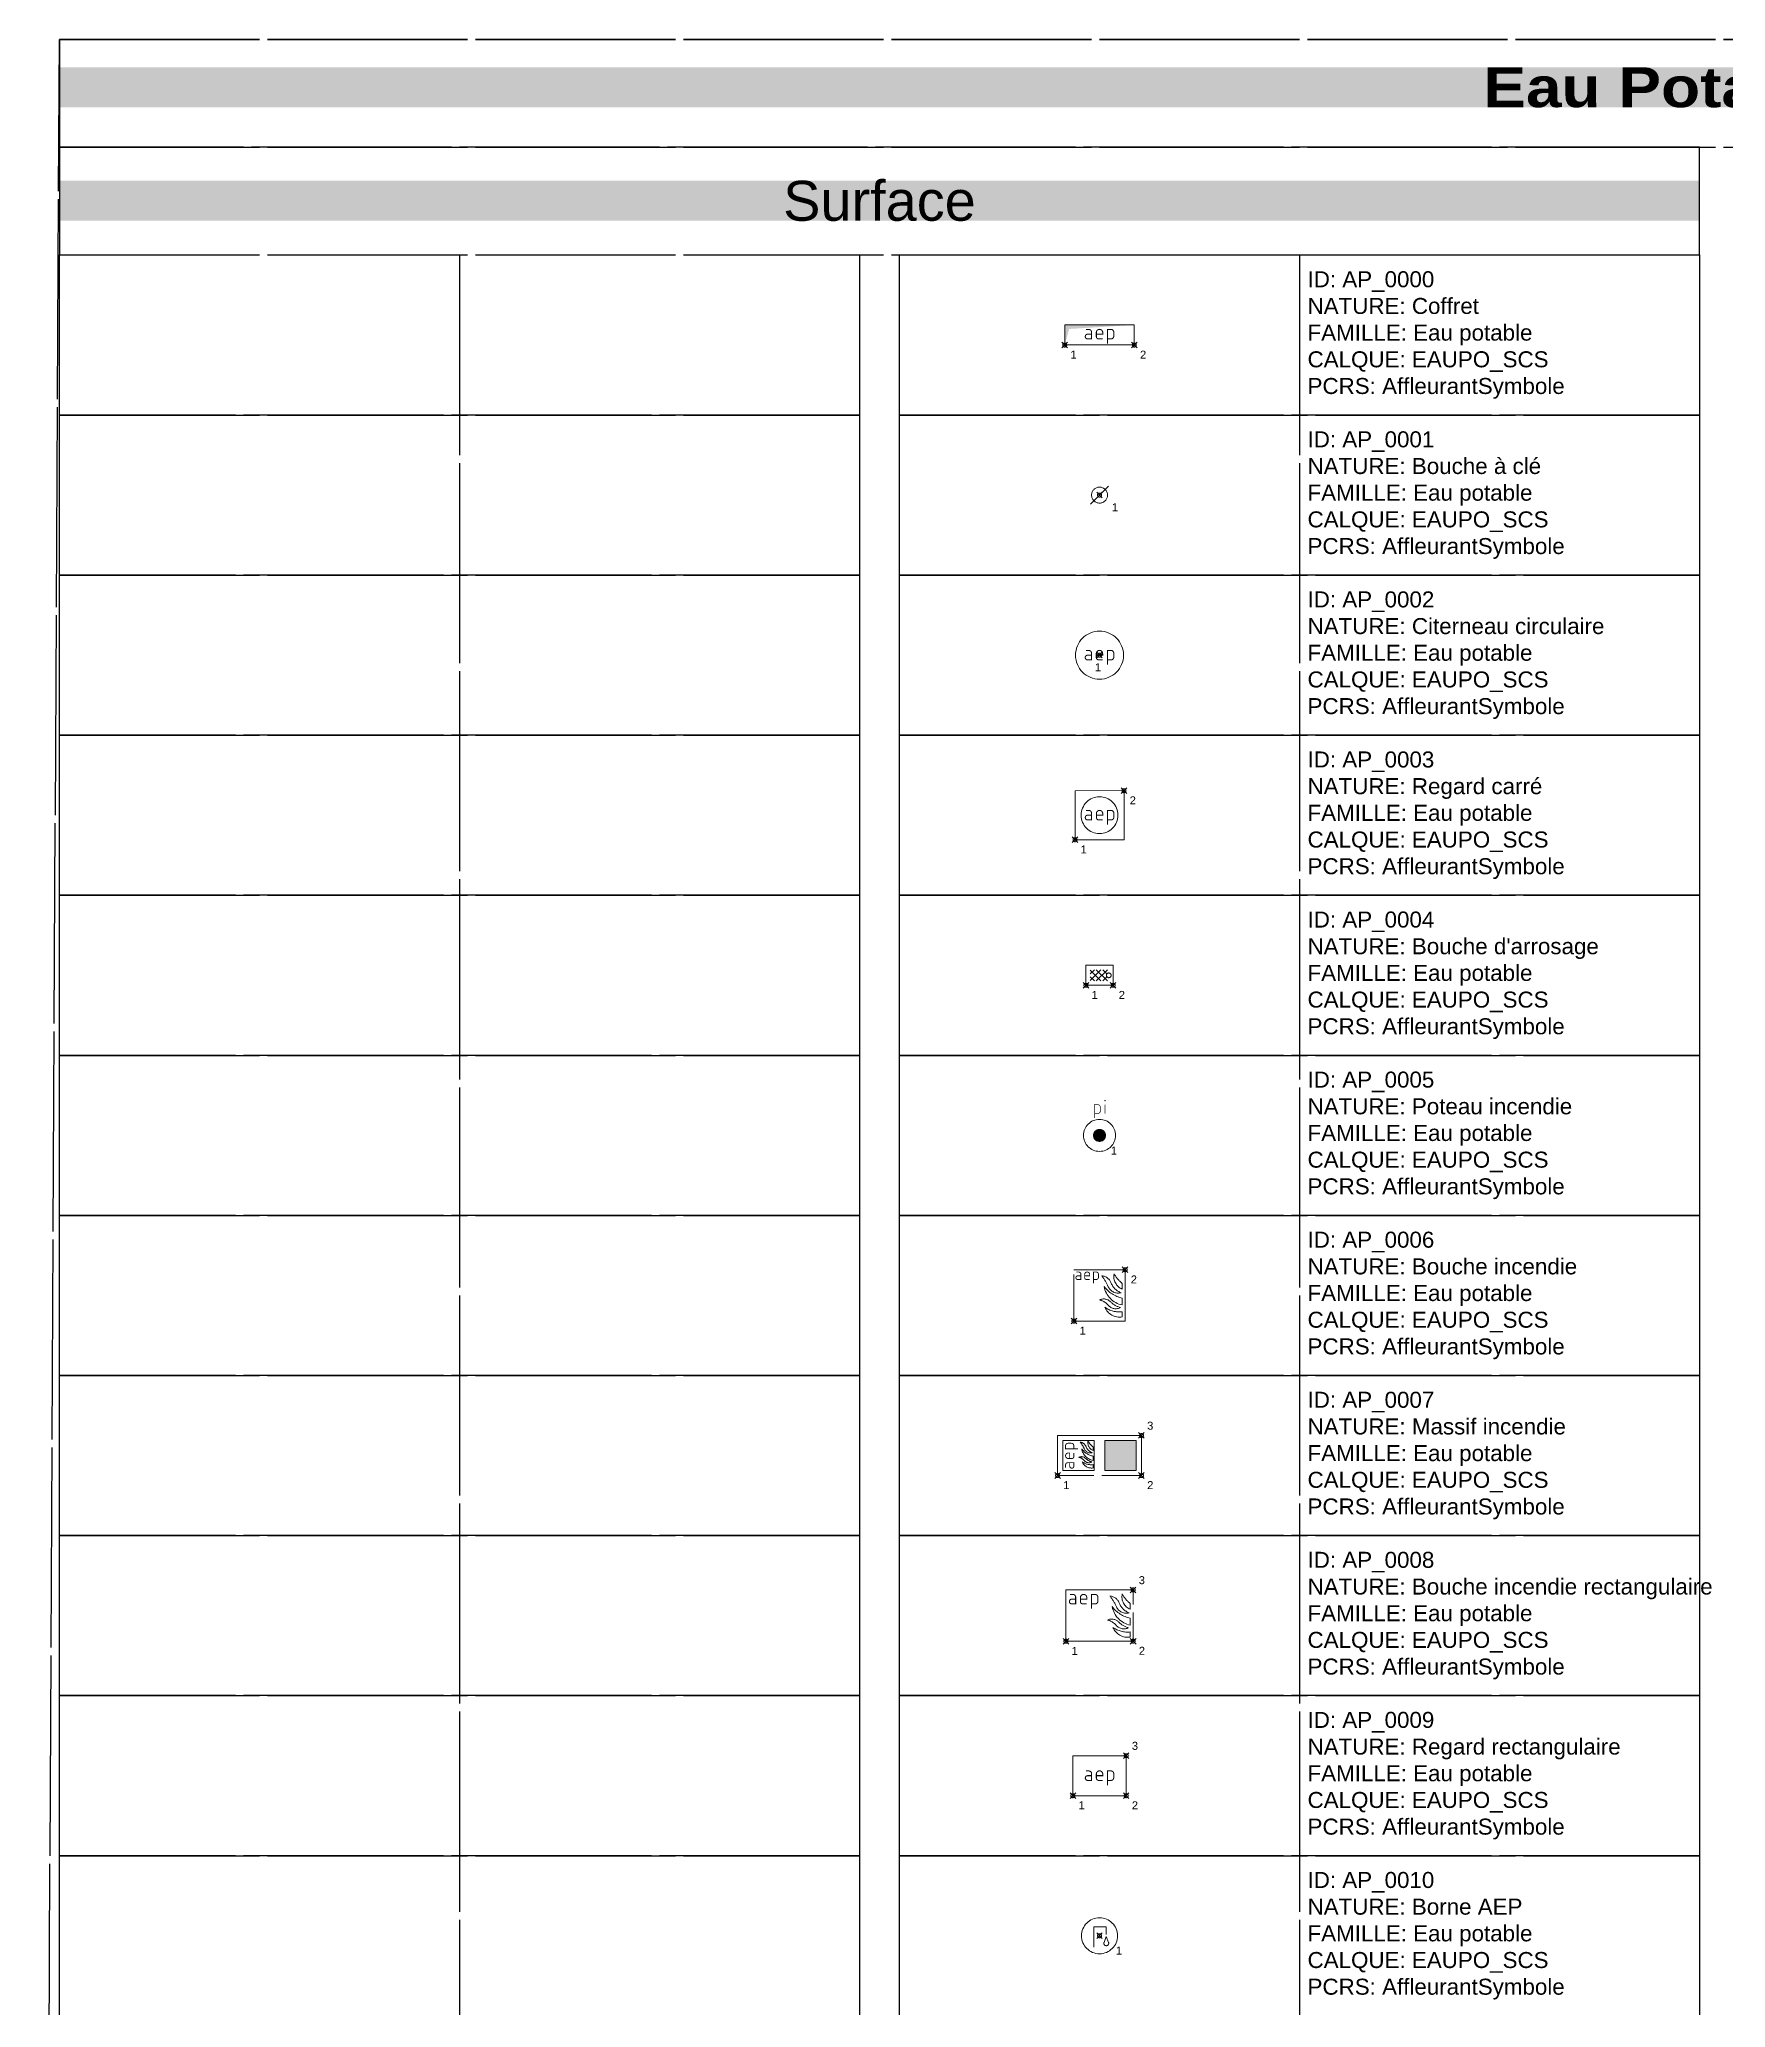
# Model space of a CAD drawing. Header units: metres. Extents: x 3067 to 3319, y 1703 to 1914.
# Drawn here: x 3066.8 to 3087.87, y 1889.35 to 1913.95 of the extents above; entities that cross this region are included whole.
import ezdxf

# ---------------------------------------------------------------- set-up
doc = ezdxf.new("R2010")
doc.units = ezdxf.units.M
doc.linetypes.add('Socle_Continu', pattern=[2.5, 2.5, 0])
doc.layers.get('0').update_dxf_attribs({"lineweight": 30})
for name, color, linetype, lineweight in [('1', 7, 'Socle_Continu', 30), ('3_sens et nbr de points', 7, 'Socle_Continu', 5), ('EAUPO_SCS', 140, 'Socle_Continu', 13)]:
    doc.layers.add(name, color=color, linetype=linetype, lineweight=lineweight)
doc.styles.get("Standard").update_dxf_attribs({"font": 'arial.ttf'})

# ---------------------------------------------------------------- blocks, each defined once
blk = doc.blocks.new('AP_0006')
at = {"layer": 'EAUPO_SCS', "linetype": 'Socle_Continu', "flags": 128}
blk.add_lwpolyline([(0, 0.64), (0.64, 0.64), (0.64, 0), (0, 0)], close=True, dxfattribs=at)
at = {"layer": 'EAUPO_SCS', "linetype": 'Socle_Continu', "const_width": 0.0105, "flags": 128}
for points in [[(0.059, 0.613, -0.408207), (0.087, 0.586), (0.087, 0.519), (0.048, 0.519, -1.002527), (0.048, 0.566)], [(0.197, 0.519), (0.158, 0.519, -0.408864), (0.134, 0.543), (0.134, 0.582, -0.99952), (0.197, 0.582), (0.197, 0.566), (0.134, 0.566)], [(0.244, 0.472), (0.244, 0.613), (0.279, 0.613, -0.410969), (0.307, 0.586), (0.307, 0.547, -0.406349), (0.279, 0.519), (0.244, 0.519)]]:
    blk.add_lwpolyline(points, format="xyb", dxfattribs=at)
for points in [[(0.032, 0.613), (0.059, 0.613)], [(0.087, 0.566), (0.048, 0.566)]]:
    blk.add_lwpolyline(points, dxfattribs=at)
at = {"layer": 'EAUPO_SCS', "linetype": 'Socle_Continu', "flags": 128}
for points in [[(0.589, 0.354, -0.196315), (0.467, 0.471, 0.302771), (0.348, 0.565, -0.066776), (0.43, 0.429, 0.359193), (0.589, 0.354)], [(0.604, 0.471, -0.103995), (0.503, 0.59, 0.364572), (0.604, 0.399), (0.604, 0.471)], [(0.584, 0.168, -0.127976), (0.457, 0.241, 0.325176), (0.319, 0.264, -0.168604), (0.428, 0.198, 0.340764), (0.584, 0.168)], [(0.604, 0.288, -0.182354), (0.377, 0.432, 0.304591), (0.604, 0.201), (0.604, 0.288)], [(0.604, 0.116, -0.18252), (0.386, 0.173, 0.341805), (0.604, 0.051), (0.604, 0.116)]]:
    blk.add_lwpolyline(points, format="xyb", close=True, dxfattribs=at)
at = {"layer": 'EAUPO_SCS', "linetype": 'Socle_Continu', "flags": 9}
for tag, p in [('ID', (1.127, 0.872)), ('NATURE', (1.127, 0.55)), ('FAMILLE', (1.127, 0.229)), ('CALQUE', (1.127, -0.092)), ('PCRS', (1.127, -0.413)), ('NUM', (1.127, -0.735))]:
    blk.add_attdef(tag, p, '', height=0.2, dxfattribs=at)
blk = doc.blocks.new('AP_0005')
at = {"layer": 'EAUPO_SCS', "linetype": 'Socle_Continu'}
h = blk.add_hatch(color=256, dxfattribs=at)
h.dxf.hatch_style = 1
h.paths.add_polyline_path([(-0.075, 0, 1), (0.075, 0, 1)])
at = {"layer": 'EAUPO_SCS', "linetype": 'Socle_Continu', "const_width": 0.00829, "flags": 128}
for points in [[(-0.064, 0.218), (-0.064, 0.384), (-0.022, 0.384, -0.410802), (0.01, 0.352), (0.01, 0.304, -0.396178), (-0.022, 0.274), (-0.055, 0.274)], [(0.073, 0.432, 1.017983), (0.066, 0.437, 0.985387), (0.073, 0.432)]]:
    blk.add_lwpolyline(points, format="xyb", dxfattribs=at)
blk.add_lwpolyline([(0.07, 0.273), (0.07, 0.384)], dxfattribs=at)
at = {"layer": 'EAUPO_SCS', "linetype": 'Socle_Continu'}
for radius in [0.2, 0.075]:
    blk.add_circle((0, 0), radius, dxfattribs=at)
at = {"layer": 'EAUPO_SCS', "linetype": 'Socle_Continu', "flags": 9}
for tag, p in [('ID', (0.794, 0.545)), ('NATURE', (0.794, 0.224)), ('FAMILLE', (0.794, -0.098)), ('CALQUE', (0.794, -0.419)), ('PCRS', (0.794, -0.74)), ('NUM', (0.794, -1.061))]:
    blk.add_attdef(tag, p, '', height=0.2, dxfattribs=at)
blk = doc.blocks.new('AP_0000')
at = {"layer": 'EAUPO_SCS', "linetype": 'Socle_Continu'}
blk.add_hatch(color=256, dxfattribs=at).paths.add_polyline_path([(0, 0), (0.056, 0.2), (0.87, 0.25), (0, 0.25)])
at = {"layer": 'EAUPO_SCS', "linetype": 'Socle_Continu', "flags": 128}
blk.add_lwpolyline([(0, 0), (0.87, 0), (0.87, 0.25), (0, 0.25)], close=True, dxfattribs=at)
at = {"layer": 'EAUPO_SCS', "linetype": 'Socle_Continu', "const_width": 0.0132, "flags": 128}
for points in [[(0.301, 0.194, -0.408207), (0.336, 0.159), (0.336, 0.075), (0.287, 0.075, -1.002527), (0.287, 0.135)], [(0.475, 0.075), (0.425, 0.075, -0.408864), (0.395, 0.105), (0.395, 0.155, -0.99952), (0.475, 0.155), (0.475, 0.135), (0.395, 0.135)], [(0.534, 0.016), (0.534, 0.194), (0.578, 0.194, -0.410969), (0.613, 0.159), (0.613, 0.11, -0.406349), (0.578, 0.075), (0.534, 0.075)]]:
    blk.add_lwpolyline(points, format="xyb", dxfattribs=at)
for points in [[(0.267, 0.194), (0.301, 0.194)], [(0.336, 0.135), (0.287, 0.135)]]:
    blk.add_lwpolyline(points, dxfattribs=at)
at = {"layer": 'EAUPO_SCS', "linetype": 'Socle_Continu', "flags": 9}
for tag, p in [('ID', (1.251, 0.778)), ('NATURE', (1.251, 0.457)), ('FAMILLE', (1.251, 0.136)), ('CALQUE', (1.251, -0.185)), ('PCRS', (1.251, -0.507)), ('TYPE', (1.251, -0.828))]:
    blk.add_attdef(tag, p, '', height=0.2, dxfattribs=at)
blk = doc.blocks.new('AP_0001')
at = {"layer": 'EAUPO_SCS', "linetype": 'Socle_Continu'}
blk.add_line((0.112, 0.112), (-0.113, -0.113), dxfattribs=at)
blk.add_circle((0, 0), 0.1, dxfattribs=at)
at = {"layer": 'EAUPO_SCS', "linetype": 'Socle_Continu', "flags": 9}
for tag, p in [('ID', (0.809, 0.507)), ('NATURE', (0.809, 0.186)), ('FAMILLE', (0.809, -0.135)), ('CALQUE', (0.809, -0.456)), ('PCRS', (0.809, -0.778))]:
    blk.add_attdef(tag, p, '', height=0.2, dxfattribs=at)
blk = doc.blocks.new('AP_0002')
at = {"layer": 'EAUPO_SCS', "linetype": 'Socle_Continu', "const_width": 0.0132, "flags": 128}
for points in [[(-0.134, 0.059, -0.408207), (-0.099, 0.025), (-0.099, -0.059), (-0.149, -0.059, -1.002527), (-0.149, 0)], [(0.039, -0.059), (-0.01, -0.059, -0.408864), (-0.04, -0.03), (-0.04, 0.02, -0.99952), (0.039, 0.02), (0.039, 0), (-0.04, 0)], [(0.099, -0.119), (0.099, 0.059), (0.143, 0.059, -0.410969), (0.178, 0.025), (0.178, -0.025, -0.406349), (0.143, -0.059), (0.099, -0.059)]]:
    blk.add_lwpolyline(points, format="xyb", dxfattribs=at)
for points in [[(-0.168, 0.059), (-0.134, 0.059)], [(-0.099, 0), (-0.149, 0)]]:
    blk.add_lwpolyline(points, dxfattribs=at)
at = {"layer": 'EAUPO_SCS', "linetype": 'Socle_Continu'}
blk.add_circle((0, 0), 0.3, dxfattribs=at)
at = {"layer": 'EAUPO_SCS', "linetype": 'Socle_Continu', "flags": 9}
for tag, p in [('ID', (0.717, 0.66)), ('NATURE', (0.717, 0.338)), ('FAMILLE', (0.717, 0.017)), ('CALQUE', (0.717, -0.304)), ('PCRS', (0.717, -0.626)), ('TYPE', (0.717, -0.947))]:
    blk.add_attdef(tag, p, '', height=0.2, dxfattribs=at)
blk = doc.blocks.new('AP_0003')
at = {"layer": 'EAUPO_SCS', "linetype": 'Socle_Continu', "flags": 128}
blk.add_lwpolyline([(0, 0.613), (0.613, 0.614), (0.613, 0), (0, 0)], close=True, dxfattribs=at)
at = {"layer": 'EAUPO_SCS', "linetype": 'Socle_Continu', "const_width": 0.0132, "flags": 128}
for points in [[(0.173, 0.366, -0.408207), (0.207, 0.331), (0.207, 0.247), (0.158, 0.247, -1.002527), (0.158, 0.307)], [(0.346, 0.247), (0.297, 0.247, -0.408864), (0.267, 0.277), (0.267, 0.327, -0.99952), (0.346, 0.327), (0.346, 0.307), (0.267, 0.307)], [(0.405, 0.188), (0.405, 0.366), (0.45, 0.366, -0.410969), (0.485, 0.331), (0.485, 0.282, -0.406349), (0.45, 0.247), (0.405, 0.247)]]:
    blk.add_lwpolyline(points, format="xyb", dxfattribs=at)
for points in [[(0.138, 0.366), (0.173, 0.366)], [(0.207, 0.307), (0.158, 0.307)]]:
    blk.add_lwpolyline(points, dxfattribs=at)
at = {"layer": 'EAUPO_SCS', "linetype": 'Socle_Continu'}
blk.add_circle((0.306, 0.307), 0.23, dxfattribs=at)
at = {"layer": 'EAUPO_SCS', "linetype": 'Socle_Continu', "flags": 9}
for tag, p in [('ID', (1.059, 1.029)), ('NATURE', (1.059, 0.708)), ('FAMILLE', (1.059, 0.387)), ('CALQUE', (1.059, 0.066)), ('PCRS', (1.059, -0.256)), ('TYPE', (1.059, -0.577))]:
    blk.add_attdef(tag, p, '', height=0.2, dxfattribs=at)
blk = doc.blocks.new('AP_0004')
at = {"layer": 'EAUPO_SCS', "linetype": 'Socle_Continu'}
for p, q in [((0.054, 0.061), (0.188, 0.195)), ((0.054, 0.143), (0.106, 0.195)), ((0.054, 0.189), (0.188, 0.055)), ((0.054, 0.107), (0.106, 0.055)), ((0.13, 0.195), (0.27, 0.055)), ((0.13, 0.055), (0.27, 0.195)), ((0.212, 0.195), (0.263, 0.144)), ((0.212, 0.055), (0.263, 0.106))]:
    blk.add_line(p, q, dxfattribs=at)
at = {"layer": 'EAUPO_SCS', "linetype": 'Socle_Continu', "flags": 128}
blk.add_lwpolyline([(0, 0.25), (0.34, 0.25), (0.34, 0), (0, 0)], close=True, dxfattribs=at)
at = {"layer": 'EAUPO_SCS', "linetype": 'Socle_Continu'}
blk.add_circle((0.286, 0.125), 0.0295, dxfattribs=at)
at = {"layer": 'EAUPO_SCS', "linetype": 'Socle_Continu', "flags": 9}
for tag, p in [('ID', (0.913, 0.916)), ('NATURE', (0.913, 0.595)), ('FAMILLE', (0.913, 0.274)), ('CALQUE', (0.913, -0.048)), ('PCRS', (0.913, -0.369)), ('DIAM', (0.913, -0.69)), ('TYPE', (0.913, -1.011))]:
    blk.add_attdef(tag, p, '', height=0.2, dxfattribs=at)
blk = doc.blocks.new('AP_0007')
at = {"layer": 'EAUPO_SCS', "linetype": 'Socle_Continu'}
blk.add_hatch(color=256, dxfattribs=at).paths.add_polyline_path([(0.59, 0.062), (0.59, 0.437), (0.983, 0.437), (0.983, 0.062)])
at = {"layer": 'EAUPO_SCS', "linetype": 'Socle_Continu', "flags": 128}
for points in [[(1.049, 0), (1.049, 0.5), (0, 0.5), (0, 0)], [(0.066, 0.437), (0.459, 0.437), (0.459, 0.062), (0.066, 0.062)], [(0.59, 0.062), (0.59, 0.437), (0.983, 0.437), (0.983, 0.062)]]:
    blk.add_lwpolyline(points, close=True, dxfattribs=at)
at = {"layer": 'EAUPO_SCS', "linetype": 'Socle_Continu', "const_width": 0.0115, "flags": 128}
for points in [[(0.255, 0.333), (0.099, 0.333), (0.099, 0.372, -0.410969), (0.129, 0.402), (0.173, 0.402, -0.406349), (0.203, 0.372), (0.203, 0.333)], [(0.203, 0.281), (0.203, 0.238, -0.408864), (0.177, 0.212), (0.134, 0.212, -0.99952), (0.134, 0.281), (0.151, 0.281), (0.151, 0.212)]]:
    blk.add_lwpolyline(points, format="xyb", dxfattribs=at)
at = {"layer": 'EAUPO_SCS', "linetype": 'Socle_Continu', "flags": 128}
for points in [[(0.434, 0.284, -0.196315), (0.357, 0.357, 0.302771), (0.283, 0.416, -0.066776), (0.334, 0.331, 0.359193), (0.434, 0.284)], [(0.443, 0.242, -0.182354), (0.301, 0.332, 0.304591), (0.443, 0.188), (0.443, 0.242)], [(0.443, 0.357, -0.103995), (0.38, 0.431, 0.364572), (0.443, 0.312), (0.443, 0.357)], [(0.43, 0.167, -0.127976), (0.351, 0.213, 0.325176), (0.265, 0.227, -0.168604), (0.333, 0.186, 0.340764), (0.43, 0.167)], [(0.443, 0.135, -0.18252), (0.307, 0.171, 0.341805), (0.443, 0.094), (0.443, 0.135)]]:
    blk.add_lwpolyline(points, format="xyb", close=True, dxfattribs=at)
blk.add_lwpolyline([(0.099, 0.099, 0.0115, 0.0115, 0), (0.099, 0.13, 0.0115, 0.0115, -0.408207), (0.129, 0.16, 0.0115, 0.0115, 0), (0.203, 0.16, 0.0115, 0.0115, 0), (0.203, 0.117, 0.0115, 0.0115, -1.002527), (0.151, 0.117, 0.0115, 0.0115, 0), (0.151, 0.16, 0, 0, 0)], format="xyseb", dxfattribs=at)
at = {"layer": 'EAUPO_SCS', "linetype": 'Socle_Continu', "flags": 9}
for tag, p in [('ID', (1.427, 0.819)), ('NATURE', (1.427, 0.498)), ('FAMILLE', (1.427, 0.177)), ('CALQUE', (1.427, -0.145)), ('PCRS', (1.427, -0.466)), ('NUM', (1.427, -0.787))]:
    blk.add_attdef(tag, p, '', height=0.2, dxfattribs=at)
blk = doc.blocks.new('AP_0008')
at = {"layer": 'EAUPO_SCS', "linetype": 'Socle_Continu', "flags": 128}
blk.add_lwpolyline([(0.84, 0), (0, 0), (0, 0.64), (0.839, 0.64)], close=True, dxfattribs=at)
at = {"layer": 'EAUPO_SCS', "linetype": 'Socle_Continu', "const_width": 0.0132, "flags": 128}
for points in [[(0.086, 0.585, -0.408207), (0.121, 0.55), (0.121, 0.466), (0.072, 0.466, -1.002527), (0.072, 0.525)], [(0.26, 0.466), (0.21, 0.466, -0.408864), (0.18, 0.495), (0.18, 0.545, -0.99952), (0.26, 0.545), (0.26, 0.525), (0.18, 0.525)], [(0.319, 0.406), (0.319, 0.585), (0.363, 0.585, -0.410969), (0.398, 0.55), (0.398, 0.5, -0.406349), (0.363, 0.466), (0.319, 0.466)]]:
    blk.add_lwpolyline(points, format="xyb", dxfattribs=at)
for points in [[(0.052, 0.585), (0.086, 0.584)], [(0.121, 0.525), (0.072, 0.525)]]:
    blk.add_lwpolyline(points, dxfattribs=at)
at = {"layer": 'EAUPO_SCS', "linetype": 'Socle_Continu', "flags": 128}
for points in [[(0.789, 0.354, -0.196315), (0.667, 0.471, 0.302771), (0.548, 0.565, -0.066776), (0.63, 0.429, 0.359193), (0.789, 0.354)], [(0.804, 0.47, -0.103995), (0.703, 0.59, 0.364572), (0.804, 0.399), (0.804, 0.47)], [(0.783, 0.168, -0.127976), (0.656, 0.241, 0.325176), (0.519, 0.264, -0.168604), (0.628, 0.198, 0.340764), (0.783, 0.168)], [(0.804, 0.288, -0.182354), (0.577, 0.432, 0.304591), (0.804, 0.201), (0.804, 0.288)], [(0.804, 0.116, -0.18252), (0.586, 0.173, 0.341805), (0.804, 0.051), (0.804, 0.116)]]:
    blk.add_lwpolyline(points, format="xyb", close=True, dxfattribs=at)
at = {"layer": 'EAUPO_SCS', "linetype": 'Socle_Continu', "flags": 9}
for tag, p in [('ID', (1.25, 0.901)), ('NATURE', (1.25, 0.58)), ('FAMILLE', (1.25, 0.259)), ('CALQUE', (1.25, -0.063)), ('PCRS', (1.25, -0.384)), ('NUM', (1.25, -0.705))]:
    blk.add_attdef(tag, p, '', height=0.2, dxfattribs=at)
blk = doc.blocks.new('AP_0010')
at = {"layer": 'EAUPO_SCS', "linetype": 'Socle_Continu', "flags": 128}
blk.add_lwpolyline([(-0.07, -0.141), (-0.07, 0.113), (0.085, 0.113), (0.085, 0.014)], dxfattribs=at)
blk.add_lwpolyline([(0.113, -0.083), (0.084, -0.008), (0.056, -0.083, 1.456094)], format="xyb", close=True, dxfattribs=at)
at = {"layer": 'EAUPO_SCS', "linetype": 'Socle_Continu'}
blk.add_circle((0, 0), 0.225, dxfattribs=at)
at = {"layer": 'EAUPO_SCS', "linetype": 'Socle_Continu', "flags": 9}
for tag, p in [('ID', (0.705, 0.643)), ('NATURE', (0.705, 0.322)), ('FAMILLE', (0.705, 0)), ('CALQUE', (0.705, -0.321)), ('PCRS', (0.705, -0.642)), ('TYPE', (0.705, -0.964))]:
    blk.add_attdef(tag, p, '', height=0.2, dxfattribs=at)
blk = doc.blocks.new('AP_0009')
at = {"layer": 'EAUPO_SCS', "linetype": 'Socle_Continu', "flags": 128}
blk.add_lwpolyline([(0, 0), (0.666, 0), (0.666, 0.5), (0, 0.5)], close=True, dxfattribs=at)
at = {"layer": 'EAUPO_SCS', "linetype": 'Socle_Continu', "const_width": 0.0132, "flags": 128}
for points in [[(0.199, 0.309, -0.408207), (0.234, 0.275), (0.234, 0.191), (0.185, 0.191, -1.002527), (0.185, 0.25)], [(0.373, 0.191), (0.323, 0.191, -0.408864), (0.293, 0.22), (0.293, 0.27, -0.99952), (0.373, 0.27), (0.373, 0.25), (0.293, 0.25)], [(0.432, 0.131), (0.432, 0.309), (0.476, 0.309, -0.410969), (0.511, 0.275), (0.511, 0.225, -0.406349), (0.476, 0.191), (0.432, 0.191)]]:
    blk.add_lwpolyline(points, format="xyb", dxfattribs=at)
for points in [[(0.165, 0.309), (0.199, 0.309)], [(0.234, 0.25), (0.185, 0.25)]]:
    blk.add_lwpolyline(points, dxfattribs=at)
at = {"layer": 'EAUPO_SCS', "linetype": 'Socle_Continu', "flags": 9}
for tag, p in [('ID', (1.12, 0.846)), ('NATURE', (1.12, 0.525)), ('FAMILLE', (1.12, 0.204)), ('CALQUE', (1.12, -0.118)), ('PCRS', (1.12, -0.439))]:
    blk.add_attdef(tag, p, '', height=0.2, dxfattribs=at)

msp = doc.modelspace()

# ---------------------------------------------------------------- linework, layer by layer
at = {"linetype": 'Socle_Continu'}
for p, q in [((3072.049, 1911.253), (3072.049, 1871.253)), ((3082.549, 1911.253), (3082.549, 1865.253))]:
    msp.add_line(p, q, dxfattribs=at)
at = {"color": 140, "linetype": 'Socle_Continu'}
msp.add_lwpolyline([(3067.049, 1912.6), (3108.549, 1912.6), (3108.549, 1913.947), (3067.049, 1913.947)], close=True, dxfattribs=at)
at = {"linetype": 'Socle_Continu'}
for points in [[(3067.049, 1911.253), (3087.549, 1911.253), (3087.549, 1912.6), (3067.049, 1912.6)], [(3067.049, 1911.253), (3077.049, 1911.253), (3077.049, 1909.253), (3067.049, 1909.253)], [(3077.549, 1911.253), (3087.549, 1911.253), (3087.549, 1909.253), (3077.549, 1909.253)], [(3067.049, 1909.253), (3077.049, 1909.253), (3077.049, 1907.253), (3067.049, 1907.253)], [(3077.549, 1909.253), (3087.549, 1909.253), (3087.549, 1907.253), (3077.549, 1907.253)], [(3067.049, 1907.253), (3077.049, 1907.253), (3077.049, 1905.253), (3067.049, 1905.253)], [(3077.549, 1907.253), (3087.549, 1907.253), (3087.549, 1905.253), (3077.549, 1905.253)], [(3067.049, 1905.253), (3077.049, 1905.253), (3077.049, 1903.253), (3067.049, 1903.253)], [(3077.549, 1905.253), (3087.549, 1905.253), (3087.549, 1903.253), (3077.549, 1903.253)], [(3067.049, 1903.253), (3077.049, 1903.253), (3077.049, 1901.253), (3067.049, 1901.253)], [(3077.549, 1903.253), (3087.549, 1903.253), (3087.549, 1901.253), (3077.549, 1901.253)], [(3067.049, 1901.253), (3077.049, 1901.253), (3077.049, 1899.253), (3067.049, 1899.253)], [(3077.549, 1901.253), (3087.549, 1901.253), (3087.549, 1899.253), (3077.549, 1899.253)], [(3067.049, 1899.253), (3077.049, 1899.253), (3077.049, 1897.253), (3067.049, 1897.253)], [(3077.549, 1899.253), (3087.549, 1899.253), (3087.549, 1897.253), (3077.549, 1897.253)], [(3067.049, 1897.253), (3077.049, 1897.253), (3077.049, 1895.253), (3067.049, 1895.253)], [(3077.549, 1897.253), (3087.549, 1897.253), (3087.549, 1895.253), (3077.549, 1895.253)], [(3067.049, 1895.253), (3077.049, 1895.253), (3077.049, 1893.253), (3067.049, 1893.253)], [(3077.549, 1895.253), (3087.549, 1895.253), (3087.549, 1893.253), (3077.549, 1893.253)], [(3067.049, 1893.253), (3077.049, 1893.253), (3077.049, 1891.253), (3067.049, 1891.253)], [(3077.549, 1893.253), (3087.549, 1893.253), (3087.549, 1891.253), (3077.549, 1891.253)], [(3077.549, 1893.253), (3087.549, 1893.253), (3087.549, 1891.253), (3077.549, 1891.253)], [(3067.049, 1891.253), (3077.049, 1891.253), (3077.049, 1889.253), (3067.049, 1889.253)], [(3077.549, 1891.253), (3087.549, 1891.253), (3087.549, 1889.253), (3077.549, 1889.253)]]:
    msp.add_lwpolyline(points, close=True, dxfattribs=at)
at = {"layer": '1', "color": 140, "linetype": 'Socle_Continu'}
msp.add_lwpolyline([(3067.049, 1913.947), (3108.549, 1913.947), (3108.299, 1865.253), (3066.799, 1865.253)], close=True, dxfattribs=at)
at = {"layer": '3_sens et nbr de points', "linetype": 'Socle_Continu'}
for p, q in [((3079.579, 1910.164), (3079.649, 1910.093)), ((3079.579, 1910.164), (3079.649, 1910.093)), ((3079.579, 1910.093), (3079.649, 1910.164)), ((3080.449, 1910.164), (3080.519, 1910.093)), ((3080.449, 1910.093), (3080.519, 1910.164)), ((3080.014, 1908.289), (3080.084, 1908.218)), ((3080.014, 1908.289), (3080.084, 1908.218)), ((3080.014, 1908.218), (3080.084, 1908.289)), ((3080.014, 1906.289), (3080.084, 1906.218)), ((3080.014, 1906.289), (3080.084, 1906.218)), ((3080.014, 1906.218), (3080.084, 1906.289)), ((3080.32, 1904.596), (3080.391, 1904.525)), ((3080.32, 1904.596), (3080.391, 1904.525)), ((3080.32, 1904.525), (3080.391, 1904.596)), ((3079.707, 1903.982), (3079.778, 1903.911)), ((3079.707, 1903.982), (3079.778, 1903.911)), ((3079.707, 1903.911), (3079.778, 1903.982)), ((3079.844, 1902.164), (3079.915, 1902.093)), ((3079.844, 1902.164), (3079.915, 1902.093)), ((3079.844, 1902.093), (3079.915, 1902.164)), ((3080.183, 1902.164), (3080.254, 1902.093)), ((3080.183, 1902.164), (3080.254, 1902.093)), ((3080.183, 1902.093), (3080.254, 1902.164)), ((3080.014, 1900.289), (3080.084, 1900.218)), ((3080.014, 1900.289), (3080.084, 1900.218)), ((3080.014, 1900.218), (3080.084, 1900.289)), ((3080.333, 1898.609), (3080.404, 1898.538)), ((3080.333, 1898.609), (3080.404, 1898.538)), ((3080.333, 1898.538), (3080.404, 1898.609)), ((3079.694, 1897.969), (3079.765, 1897.898)), ((3079.694, 1897.969), (3079.765, 1897.898)), ((3079.694, 1897.898), (3079.765, 1897.969)), ((3080.538, 1896.539), (3080.609, 1896.468)), ((3080.538, 1896.539), (3080.609, 1896.468)), ((3080.538, 1896.468), (3080.609, 1896.539)), ((3079.489, 1896.039), (3079.56, 1895.968)), ((3079.489, 1896.039), (3079.56, 1895.968)), ((3079.489, 1895.968), (3079.56, 1896.039)), ((3080.538, 1896.039), (3080.609, 1895.968)), ((3080.538, 1896.039), (3080.609, 1895.968)), ((3080.538, 1895.968), (3080.609, 1896.039)), ((3080.433, 1894.609), (3080.504, 1894.538)), ((3080.433, 1894.609), (3080.504, 1894.538)), ((3080.433, 1894.538), (3080.504, 1894.609)), ((3079.594, 1893.968), (3079.665, 1893.898)), ((3079.594, 1893.968), (3079.665, 1893.898)), ((3079.594, 1893.898), (3079.665, 1893.968)), ((3080.434, 1893.969), (3080.505, 1893.898)), ((3080.434, 1893.969), (3080.505, 1893.898)), ((3080.434, 1893.898), (3080.505, 1893.969)), ((3080.347, 1892.539), (3080.417, 1892.468)), ((3080.347, 1892.539), (3080.417, 1892.468)), ((3080.347, 1892.468), (3080.417, 1892.539)), ((3079.681, 1892.039), (3079.751, 1891.968)), ((3079.681, 1892.039), (3079.751, 1891.968)), ((3079.681, 1891.968), (3079.751, 1892.039)), ((3080.347, 1892.039), (3080.417, 1891.968)), ((3080.347, 1892.039), (3080.417, 1891.968)), ((3080.347, 1891.968), (3080.417, 1892.039)), ((3080.014, 1890.289), (3080.084, 1890.218)), ((3080.014, 1890.289), (3080.084, 1890.218)), ((3080.014, 1890.218), (3080.084, 1890.289))]:
    msp.add_line(p, q, dxfattribs=at)
for centre in [(3079.614, 1910.128), (3080.484, 1910.128), (3080.049, 1908.253), (3080.049, 1906.253), (3080.355, 1904.56), (3079.743, 1903.947), (3079.879, 1902.128), (3080.219, 1902.128), (3080.049, 1900.253), (3080.369, 1898.574), (3079.729, 1897.933), (3080.574, 1896.503), (3079.525, 1896.003), (3080.574, 1896.003), (3080.469, 1894.574), (3079.629, 1893.933), (3080.469, 1893.934), (3080.382, 1892.503), (3079.716, 1892.003), (3080.382, 1892.003), (3080.049, 1890.253)]:
    msp.add_circle(centre, 0.025, dxfattribs=at)

# ---------------------------------------------------------------- block references
at = {"layer": 'EAUPO_SCS', "linetype": 'Socle_Continu'}
for name, p in [('AP_0000', (3079.614, 1910.129)), ('AP_0001', (3080.049, 1908.253)), ('AP_0002', (3080.049, 1906.253)), ('AP_0003', (3079.743, 1903.947)), ('AP_0004', (3079.879, 1902.128)), ('AP_0005', (3080.049, 1900.253)), ('AP_0006', (3079.729, 1897.933)), ('AP_0007', (3079.525, 1896.004)), ('AP_0008', (3079.63, 1893.933)), ('AP_0009', (3079.716, 1892.003)), ('AP_0010', (3080.049, 1890.253))]:
    msp.add_blockref(name, p, dxfattribs=at)

# ---------------------------------------------------------------- texts
at = {"color": 140, "linetype": 'Socle_Continu', "insert": (3087.799, 1913.274), "char_height": 0.5, "width": 41.5, "attachment_point": 5, "bg_fill": 1, "box_fill_scale": 1, "bg_fill_color": 4, "bg_fill_transparency": 0}
msp.add_mtext('{\\fArial Black|b0|i0|c0|p34;\\C7;Eau Potable (A)}', dxfattribs=at)
at = {"linetype": 'Socle_Continu', "insert": (3077.299, 1911.927), "char_height": 0.5, "width": 20.5, "attachment_point": 5, "bg_fill": 1, "box_fill_scale": 1, "bg_fill_color": 254, "bg_fill_transparency": 0}
msp.add_mtext('\\pxqc;Surface', dxfattribs=at)
at = {"linetype": 'Socle_Continu', "char_height": 0.2, "width": 4.9, "attachment_point": 4}
for s, insert in [('ID: AP_0000\\PNATURE: Coffret\\PFAMILLE: Eau potable\\PCALQUE: EAUPO_SCS\\PPCRS: AffleurantSymbole', (3082.649, 1910.253)), ('ID: AP_0001\\PNATURE: Bouche à clé\\PFAMILLE: Eau potable\\PCALQUE: EAUPO_SCS\\PPCRS: AffleurantSymbole', (3082.649, 1908.253)), ('ID: AP_0002\\PNATURE: Citerneau circulaire\\PFAMILLE: Eau potable\\PCALQUE: EAUPO_SCS\\PPCRS: AffleurantSymbole', (3082.649, 1906.253)), ('ID: AP_0003\\PNATURE: Regard carré\\PFAMILLE: Eau potable\\PCALQUE: EAUPO_SCS\\PPCRS: AffleurantSymbole', (3082.649, 1904.253)), ("ID: AP_0004\\PNATURE: Bouche d'arrosage\\PFAMILLE: Eau potable\\PCALQUE: EAUPO_SCS\\PPCRS: AffleurantSymbole", (3082.649, 1902.253)), ('ID: AP_0005\\PNATURE: Poteau incendie\\PFAMILLE: Eau potable\\PCALQUE: EAUPO_SCS\\PPCRS: AffleurantSymbole', (3082.649, 1900.253)), ('ID: AP_0006\\PNATURE: Bouche incendie\\PFAMILLE: Eau potable\\PCALQUE: EAUPO_SCS\\PPCRS: AffleurantSymbole', (3082.649, 1898.253)), ('ID: AP_0007\\PNATURE: Massif incendie\\PFAMILLE: Eau potable\\PCALQUE: EAUPO_SCS\\PPCRS: AffleurantSymbole', (3082.649, 1896.253)), ('ID: AP_0008\\PNATURE: Bouche incendie rectangulaire\\PFAMILLE: Eau potable\\PCALQUE: EAUPO_SCS\\PPCRS: AffleurantSymbole', (3082.649, 1894.253)), ('ID: AP_0009\\PNATURE: Regard rectangulaire\\PFAMILLE: Eau potable\\PCALQUE: EAUPO_SCS\\PPCRS: AffleurantSymbole', (3082.649, 1892.253)), ('ID: AP_0010\\PNATURE: Borne AEP\\PFAMILLE: Eau potable\\PCALQUE: EAUPO_SCS\\PPCRS: AffleurantSymbole', (3082.649, 1890.253))]:
    msp.add_mtext(s, dxfattribs=dict(at, insert=insert))
at = {"layer": '3_sens et nbr de points', "linetype": 'Socle_Continu', "char_height": 0.1, "attachment_point": 1}
for s, insert in [('1', (3079.685, 1910.058)), ('2', (3080.555, 1910.058)), ('1', (3080.203, 1908.151)), ('1', (3079.991, 1906.151)), ('2', (3080.426, 1904.489)), ('1', (3079.813, 1903.876)), ('1', (3079.95, 1902.058)), ('2', (3080.289, 1902.058)), ('1', (3080.19, 1900.112)), ('2', (3080.439, 1898.503)), ('1', (3079.8, 1897.863)), ('3', (3080.644, 1896.676)), ('1', (3079.595, 1895.933)), ('2', (3080.644, 1895.933)), ('3', (3080.539, 1894.746)), ('1', (3079.7, 1893.862)), ('2', (3080.54, 1893.863)), ('3', (3080.453, 1892.676)), ('1', (3079.787, 1891.933)), ('2', (3080.453, 1891.933)), ('1', (3080.253, 1890.118))]:
    msp.add_mtext_dynamic_manual_height_columns(s, width=0.17351, gutter_width=1, heights=[0], dxfattribs=dict(at, insert=insert))

doc.saveas('drawing.dxf')
